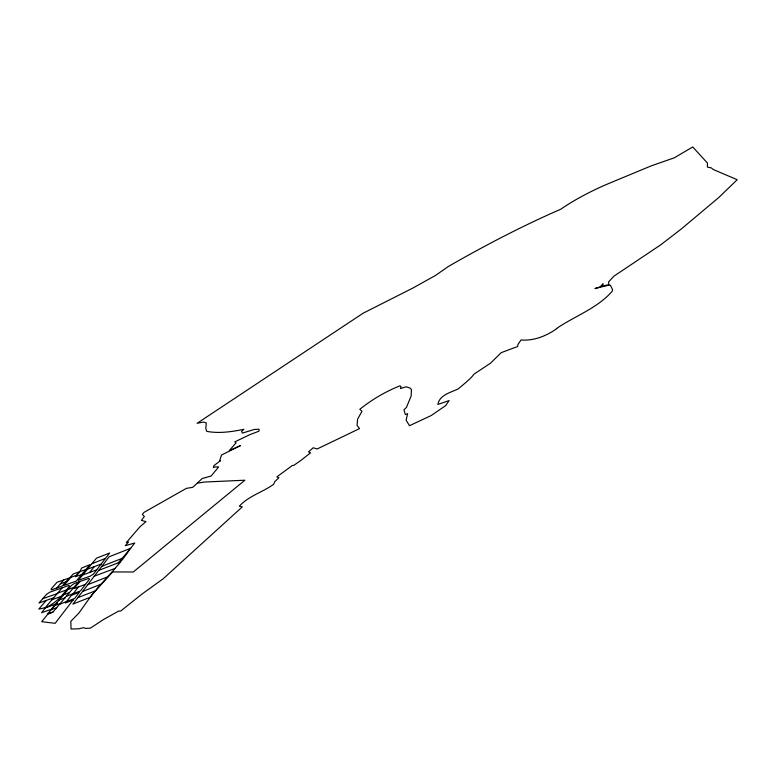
<?xml version="1.0" encoding="UTF-8"?>
<svg xmlns="http://www.w3.org/2000/svg" width="776" height="776" viewBox="0 0 776 776"><rect width="100%" height="100%" fill="white"/><g stroke="black" fill="none" stroke-linecap="round" stroke-linejoin="round"><path stroke-width="1.16" d="M86.291 569.419L73.293 573.91L70.034 577.567L76.611 575.288L79.763 571.679L81.674 568.022L90.016 564.627L76.184 581.117L63.874 585.482L70.965 577.237M130.737 548.254L109.164 556.761L72.895 604.106L90.297 597.248C102.742 580.885 118.301 566.829 129.699 549.476L134.743 543.016L125.295 545.664L128.554 541.939L126.343 542.56L140 526.729L146.004 521.627L141.426 520.386L144.346 516.467L142.347 514.449L143.977 512.383L186.366 488.366L192.749 487.328L202.226 478.511L211.15 475.998L218.638 466.9L215.049 466.9L213.351 467.627L213.914 465.629L220.636 460.556L219.521 461.07L221.538 455.027L240.463 445.618L229.289 450.536L236.059 442.892L234.798 441.864L250.144 434.531L258.912 431.214L259.155 430.137L258.941 429.206L254.285 429.458L242.432 433.095L241.598 431.437L243.819 429.332C231.694 431.786 219.007 433.677 206.707 431.359L205.786 428.362L206.29 422.978L203.506 422.057L197.104 423.308L363.275 313.116L412.745 288.129L435.472 275.47L448.421 266.43C484.835 245.517 522.229 226.01 560.786 209.2C575.482 199.122 591.39 190.954 607.744 183.931L651.074 165.928L674.344 157.79L692.745 146.965L707.499 163.106L707.363 167.053L711.398 167.946L713.202 169.478L737.2 179.712L718.915 197.385L681.406 228.901L660.609 244.915L613.971 276.13L608.607 281.901L608.811 284.666L601.565 286.276L603.107 283.783L600.042 286.926C585.269 291.407 606.91 285.209 610.275 285.102L612.545 289.535L612.225 291.223C597.481 308.276 574.948 315.919 556.615 328.471L556.751 328.646C546.032 336.318 533.17 341.081 520.987 339.956L517.932 344.534L517.67 346.484L501.131 352.702L490.529 363.187L474.155 374.032C470.033 379.503 463.738 384.12 458.306 388.844C450.895 392.501 439.429 394.848 437.897 404.451L449.12 400.591L445.734 405.547L431.204 415.538L409.466 425.704L406.11 420.155L407.633 413.676L405.353 414.607L403.947 409.844L406.469 407.381L411.154 395.954L411.445 389.552L410.009 388.087L406.12 386.778L400.368 388.582L401.076 386.72L400.018 385.817C385.536 391.55 371.762 399.65 359.821 409.311L361.985 411.28L357.542 419.244L357.086 425.403L359.56 428.594L317.19 448.964L313.213 447.752L308.509 451.875L310.584 452.806L301.059 460.294L293.629 465.484L292.368 465.474L276.848 476.891L278.914 477.793L274.791 481.586L273.627 484.321C262.53 492.265 248.96 495.806 239.338 506.156L242.316 506.864L163.135 578.799L141.824 594.203L120.678 611.052L118.796 611.003L103.392 619.578L90.404 628.153L85.505 628.385L83.643 627.687L78.861 628.764L71.062 629.035L70.81 621.343L78.948 613.011L92.218 594.348L112.666 571.931M105.487 558.38L93.644 573.871L90.472 576.054L78.289 580.37L96.457 558.196L109.697 552.987L105.487 558.38L92.169 563.667M72.992 600.1L55.145 623.312L41.691 621.683L48.015 613.923L52.972 612.041L78.366 582.058M73.196 593.688L78.366 586.995M72.507 593.95L65.388 602.991L73.574 599.877M66.377 596.288L80.462 590.924L89.579 579.051L88.716 578.401L74.38 583.455L71.489 585.414L47.452 614.126L52.991 612.022M87.911 569.041L101.103 564.113M82.945 574.89L89.512 572.504L94.429 566.519M80.044 581.466L73.953 588.654L85.554 584.289M118.272 562.804L129.699 549.476M46.327 600.382L38.8 609.082C52.865 607.172 61.469 596.695 69.501 586.103L68.918 585.414L49.742 592.195L46.579 594.3L38.975 602.991L53.68 597.782M46.153 606.512L62.303 587.752M56.755 588.014L63.671 579.992L69.277 577.955L62.196 586.084L51.439 589.896L51.032 589.091L57.046 582.262L63.671 579.992M79.763 571.679L75.34 576.733L81.926 574.473M101.714 566.354L121.968 558.439M87.746 584.658L108.087 576.665M82.547 591.467L101.132 584.192M77.794 597.695L94.798 591.04M98.6 570.438L120.115 562.096M59.577 604.281L74.671 598.461L79.424 592.263L71.411 595.347M89.512 572.504L96.796 569.749M51.003 609.761L56.735 607.627M94.216 576.18L115.314 568.333M52.002 599.712L60.48 596.637M57.715 593.087L66.115 590.08M63.545 594.775L69.423 592.67M60.13 603.631L55.513 605.28L57.308 602.913L56.357 603.233M59.112 599.984L65.019 597.879M60.363 583.833L65.824 581.913M68.036 589.479L73.817 587.451M42.719 598.713L57.259 593.621M197.987 483.06L204.515 482.032L244.867 480.218L133.288 571.99L112.472 571.931M45.25 607.967L41.603 612.72L51.4 609.267L55.591 604.135L45.25 607.967"/></g></svg>
